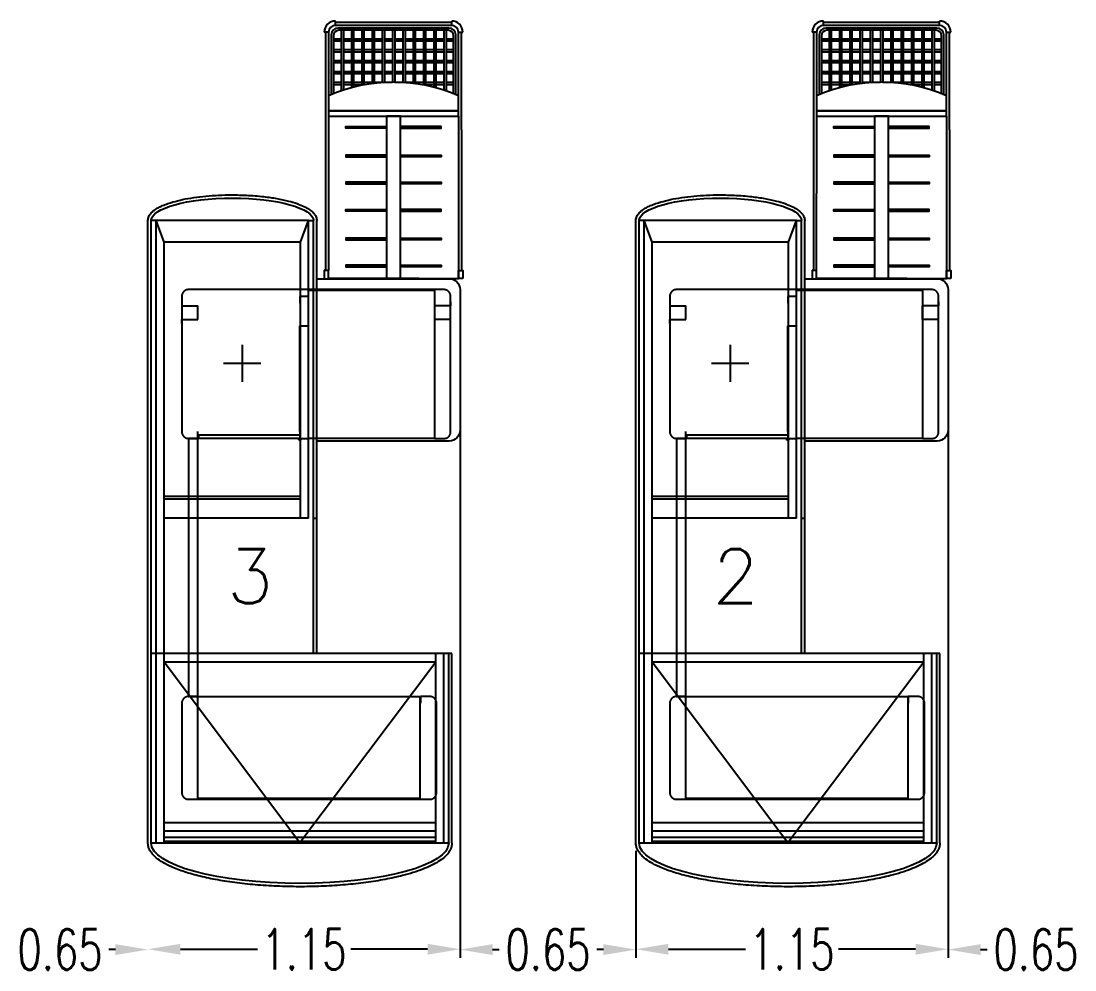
# Model space of a CAD drawing. Header units: millimetres. Extents: x -434 to 213, y 66 to 172.
# Drawn here: x 152.38 to 156.276, y 137.946 to 141.453 of the extents above; entities that cross this region are included whole.
import ezdxf

# ---------------------------------------------------------------- set-up
doc = ezdxf.new("R2010")
doc.units = ezdxf.units.MM
doc.linetypes.add('CENTER', pattern=[50.8, 31.75, -6.35, 6.35, -6.35])
doc.linetypes.add('DASHED', pattern=[0.75, 0.5, -0.25])
doc.styles.add('INOXI', font='romans.shx', dxfattribs={"width": 0.7, "height": 0.15})
doc.styles.add('ROMANS', font='ROMANS.SHX', dxfattribs={"width": 0.8, "height": 0.2})

msp = doc.modelspace()

# ---------------------------------------------------------------- linework, layer by layer
at = {"color": 8}
for p, q in [((153.5422, 141.437), (153.5422, 141.453)), ((153.9722, 141.448), (153.5422, 141.448)), ((153.9722, 141.437), (153.5422, 141.437)), ((153.9622, 141.427), (153.5522, 141.427)), ((153.9722, 141.437), (153.9722, 141.453)), ((155.3462, 141.437), (155.3462, 141.453)), ((155.7762, 141.448), (155.3462, 141.448)), ((155.7762, 141.437), (155.3462, 141.437)), ((155.7662, 141.427), (155.3562, 141.427)), ((155.7762, 141.437), (155.7762, 141.453)), ((153.5172, 141.412), (153.5012, 141.412)), ((153.5062, 141.412), (153.5062, 141.0509)), ((153.5172, 141.412), (153.5172, 141.177)), ((153.5272, 141.402), (153.5272, 141.1813)), ((153.5352, 141.399), (153.5352, 141.1845)), ((153.5637, 141.3867), (153.5352, 141.3867)), ((153.9592, 141.419), (153.5552, 141.419)), ((153.5637, 141.419), (153.5637, 141.195)), ((153.5717, 141.419), (153.5717, 141.1977)), ((153.6017, 141.3867), (153.5717, 141.3867)), ((153.6017, 141.419), (153.6017, 141.2065)), ((153.6097, 141.419), (153.6097, 141.2086)), ((153.6397, 141.3867), (153.6097, 141.3867)), ((153.6397, 141.419), (153.6397, 141.2154)), ((153.6477, 141.419), (153.6477, 141.217)), ((153.6777, 141.3867), (153.6477, 141.3867)), ((153.6777, 141.419), (153.6777, 141.2217)), ((153.6857, 141.419), (153.6857, 141.2227)), ((153.7157, 141.3867), (153.6857, 141.3867)), ((153.7157, 141.419), (153.7157, 141.2256)), ((153.7237, 141.419), (153.7237, 141.2261)), ((153.7537, 141.3867), (153.7237, 141.3867)), ((153.7537, 141.419), (153.7537, 141.227)), ((153.7617, 141.419), (153.7617, 141.227)), ((153.7917, 141.3867), (153.7617, 141.3867)), ((153.7917, 141.419), (153.7917, 141.226)), ((153.7997, 141.419), (153.7997, 141.2255)), ((153.8297, 141.3867), (153.7997, 141.3867)), ((153.8297, 141.419), (153.8297, 141.2226)), ((153.8377, 141.419), (153.8377, 141.2216)), ((153.8677, 141.3867), (153.8377, 141.3867)), ((153.8677, 141.419), (153.8677, 141.2168)), ((153.8757, 141.419), (153.8757, 141.2152)), ((153.9057, 141.3867), (153.8757, 141.3867)), ((153.9057, 141.419), (153.9057, 141.2084)), ((153.9137, 141.419), (153.9137, 141.2063)), ((153.9437, 141.3867), (153.9137, 141.3867)), ((153.9437, 141.419), (153.9437, 141.1973)), ((153.9517, 141.419), (153.9517, 141.1947)), ((153.9517, 141.419), (153.9517, 141.1947)), ((153.9517, 141.419), (153.9517, 141.1947)), ((153.9792, 141.3867), (153.9517, 141.3867)), ((153.9792, 141.1845), (153.9792, 141.399)), ((153.9872, 141.1813), (153.9872, 141.402)), ((153.9972, 141.177), (153.9972, 141.412)), ((153.9972, 141.412), (154.0132, 141.412)), ((154.0082, 141.0509), (154.0082, 141.412)), ((155.3212, 141.412), (155.3052, 141.412)), ((155.3102, 141.412), (155.3102, 141.0509)), ((155.3212, 141.412), (155.3212, 141.177)), ((155.3312, 141.402), (155.3312, 141.1813)), ((155.3392, 141.399), (155.3392, 141.1845)), ((155.3677, 141.3867), (155.3392, 141.3867)), ((155.7632, 141.419), (155.3592, 141.419)), ((155.3677, 141.419), (155.3677, 141.195)), ((155.3757, 141.419), (155.3757, 141.1977)), ((155.4057, 141.3867), (155.3757, 141.3867)), ((155.4057, 141.419), (155.4057, 141.2065)), ((155.4137, 141.419), (155.4137, 141.2086)), ((155.4437, 141.3867), (155.4137, 141.3867)), ((155.4437, 141.419), (155.4437, 141.2154)), ((155.4517, 141.419), (155.4517, 141.217)), ((155.4817, 141.3867), (155.4517, 141.3867)), ((155.4817, 141.419), (155.4817, 141.2217)), ((155.4897, 141.419), (155.4897, 141.2227)), ((155.5197, 141.3867), (155.4897, 141.3867)), ((155.5197, 141.419), (155.5197, 141.2256)), ((155.5277, 141.419), (155.5277, 141.2261)), ((155.5577, 141.3867), (155.5277, 141.3867)), ((155.5577, 141.419), (155.5577, 141.227)), ((155.5657, 141.419), (155.5657, 141.227)), ((155.5957, 141.3867), (155.5657, 141.3867)), ((155.5957, 141.419), (155.5957, 141.226)), ((155.6037, 141.419), (155.6037, 141.2255)), ((155.6337, 141.3867), (155.6037, 141.3867)), ((155.6337, 141.419), (155.6337, 141.2226)), ((155.6417, 141.419), (155.6417, 141.2216)), ((155.6717, 141.3867), (155.6417, 141.3867)), ((155.6717, 141.419), (155.6717, 141.2168)), ((155.6797, 141.419), (155.6797, 141.2152)), ((155.7097, 141.3867), (155.6797, 141.3867)), ((155.7097, 141.419), (155.7097, 141.2084)), ((155.7177, 141.419), (155.7177, 141.2063)), ((155.7477, 141.3867), (155.7177, 141.3867)), ((155.7477, 141.419), (155.7477, 141.1973)), ((155.7557, 141.419), (155.7557, 141.1947)), ((155.7557, 141.419), (155.7557, 141.1947)), ((155.7557, 141.419), (155.7557, 141.1947)), ((155.7832, 141.3867), (155.7557, 141.3867)), ((155.7832, 141.1845), (155.7832, 141.399)), ((155.7912, 141.1813), (155.7912, 141.402)), ((155.8012, 141.177), (155.8012, 141.412)), ((155.8012, 141.412), (155.8172, 141.412)), ((155.8122, 141.0509), (155.8122, 141.412)), ((153.5637, 141.3787), (153.5352, 141.3787)), ((153.6017, 141.3787), (153.5717, 141.3787)), ((153.6397, 141.3787), (153.6097, 141.3787)), ((153.6777, 141.3787), (153.6477, 141.3787)), ((153.7157, 141.3787), (153.6857, 141.3787)), ((153.7537, 141.3787), (153.7237, 141.3787)), ((153.7917, 141.3787), (153.7617, 141.3787)), ((153.8297, 141.3787), (153.7997, 141.3787)), ((153.8677, 141.3787), (153.8377, 141.3787)), ((153.9057, 141.3787), (153.8757, 141.3787)), ((153.9437, 141.3787), (153.9137, 141.3787)), ((153.9792, 141.3787), (153.9517, 141.3787)), ((155.3677, 141.3787), (155.3392, 141.3787)), ((155.4057, 141.3787), (155.3757, 141.3787)), ((155.4437, 141.3787), (155.4137, 141.3787)), ((155.4817, 141.3787), (155.4517, 141.3787)), ((155.5197, 141.3787), (155.4897, 141.3787)), ((155.5577, 141.3787), (155.5277, 141.3787)), ((155.5957, 141.3787), (155.5657, 141.3787)), ((155.6337, 141.3787), (155.6037, 141.3787)), ((155.6717, 141.3787), (155.6417, 141.3787)), ((155.7097, 141.3787), (155.6797, 141.3787)), ((155.7477, 141.3787), (155.7177, 141.3787)), ((155.7832, 141.3787), (155.7557, 141.3787)), ((153.5637, 141.3464), (153.5352, 141.3464)), ((153.5637, 141.3384), (153.5352, 141.3384)), ((153.6017, 141.3464), (153.5717, 141.3464)), ((153.6017, 141.3384), (153.5717, 141.3384)), ((153.6397, 141.3464), (153.6097, 141.3464)), ((153.6397, 141.3384), (153.6097, 141.3384)), ((153.6777, 141.3464), (153.6477, 141.3464)), ((153.6777, 141.3384), (153.6477, 141.3384)), ((153.7157, 141.3464), (153.6857, 141.3464)), ((153.7157, 141.3384), (153.6857, 141.3384)), ((153.7537, 141.3464), (153.7237, 141.3464)), ((153.7537, 141.3384), (153.7237, 141.3384)), ((153.7917, 141.3464), (153.7617, 141.3464)), ((153.7917, 141.3384), (153.7617, 141.3384)), ((153.8297, 141.3464), (153.7997, 141.3464)), ((153.8297, 141.3384), (153.7997, 141.3384)), ((153.8677, 141.3464), (153.8377, 141.3464)), ((153.8677, 141.3384), (153.8377, 141.3384)), ((153.9057, 141.3464), (153.8757, 141.3464)), ((153.9057, 141.3384), (153.8757, 141.3384)), ((153.9437, 141.3464), (153.9137, 141.3464)), ((153.9437, 141.3384), (153.9137, 141.3384)), ((153.9792, 141.3464), (153.9517, 141.3464)), ((153.9792, 141.3384), (153.9517, 141.3384)), ((155.3677, 141.3464), (155.3392, 141.3464)), ((155.3677, 141.3384), (155.3392, 141.3384)), ((155.4057, 141.3464), (155.3757, 141.3464)), ((155.4057, 141.3384), (155.3757, 141.3384)), ((155.4437, 141.3464), (155.4137, 141.3464)), ((155.4437, 141.3384), (155.4137, 141.3384)), ((155.4817, 141.3464), (155.4517, 141.3464)), ((155.4817, 141.3384), (155.4517, 141.3384)), ((155.5197, 141.3464), (155.4897, 141.3464)), ((155.5197, 141.3384), (155.4897, 141.3384)), ((155.5577, 141.3464), (155.5277, 141.3464)), ((155.5577, 141.3384), (155.5277, 141.3384)), ((155.5957, 141.3464), (155.5657, 141.3464)), ((155.5957, 141.3384), (155.5657, 141.3384)), ((155.6337, 141.3464), (155.6037, 141.3464)), ((155.6337, 141.3384), (155.6037, 141.3384)), ((155.6717, 141.3464), (155.6417, 141.3464)), ((155.6717, 141.3384), (155.6417, 141.3384)), ((155.7097, 141.3464), (155.6797, 141.3464)), ((155.7097, 141.3384), (155.6797, 141.3384)), ((155.7477, 141.3464), (155.7177, 141.3464)), ((155.7477, 141.3384), (155.7177, 141.3384)), ((155.7832, 141.3464), (155.7557, 141.3464)), ((155.7832, 141.3384), (155.7557, 141.3384)), ((153.5637, 141.3062), (153.5352, 141.3062)), ((153.5637, 141.2982), (153.5352, 141.2982)), ((153.6017, 141.3062), (153.5717, 141.3062)), ((153.6017, 141.2982), (153.5717, 141.2982)), ((153.6397, 141.3062), (153.6097, 141.3062)), ((153.6397, 141.2982), (153.6097, 141.2982)), ((153.6777, 141.3062), (153.6477, 141.3062)), ((153.6777, 141.2982), (153.6477, 141.2982)), ((153.7157, 141.3062), (153.6857, 141.3062)), ((153.7157, 141.2982), (153.6857, 141.2982)), ((153.7537, 141.3062), (153.7237, 141.3062)), ((153.7537, 141.2982), (153.7237, 141.2982)), ((153.7917, 141.3062), (153.7617, 141.3062)), ((153.7917, 141.2982), (153.7617, 141.2982)), ((153.8297, 141.3062), (153.7997, 141.3062)), ((153.8297, 141.2982), (153.7997, 141.2982)), ((153.8677, 141.3062), (153.8377, 141.3062)), ((153.8677, 141.2982), (153.8377, 141.2982)), ((153.9057, 141.3062), (153.8757, 141.3062)), ((153.9057, 141.2982), (153.8757, 141.2982)), ((153.9437, 141.3062), (153.9137, 141.3062)), ((153.9437, 141.2982), (153.9137, 141.2982)), ((153.9792, 141.3062), (153.9517, 141.3062)), ((153.9792, 141.2982), (153.9517, 141.2982)), ((155.3677, 141.3062), (155.3392, 141.3062)), ((155.3677, 141.2982), (155.3392, 141.2982)), ((155.4057, 141.3062), (155.3757, 141.3062)), ((155.4057, 141.2982), (155.3757, 141.2982)), ((155.4437, 141.3062), (155.4137, 141.3062)), ((155.4437, 141.2982), (155.4137, 141.2982)), ((155.4817, 141.3062), (155.4517, 141.3062)), ((155.4817, 141.2982), (155.4517, 141.2982)), ((155.5197, 141.3062), (155.4897, 141.3062)), ((155.5197, 141.2982), (155.4897, 141.2982)), ((155.5577, 141.3062), (155.5277, 141.3062)), ((155.5577, 141.2982), (155.5277, 141.2982)), ((155.5957, 141.3062), (155.5657, 141.3062)), ((155.5957, 141.2982), (155.5657, 141.2982)), ((155.6337, 141.3062), (155.6037, 141.3062)), ((155.6337, 141.2982), (155.6037, 141.2982)), ((155.6717, 141.3062), (155.6417, 141.3062)), ((155.6717, 141.2982), (155.6417, 141.2982)), ((155.7097, 141.3062), (155.6797, 141.3062)), ((155.7097, 141.2982), (155.6797, 141.2982)), ((155.7477, 141.3062), (155.7177, 141.3062)), ((155.7477, 141.2982), (155.7177, 141.2982)), ((155.7832, 141.3062), (155.7557, 141.3062)), ((155.7832, 141.2982), (155.7557, 141.2982)), ((153.5637, 141.2659), (153.5352, 141.2659)), ((153.5637, 141.2579), (153.5352, 141.2579)), ((153.6017, 141.2659), (153.5717, 141.2659)), ((153.6017, 141.2579), (153.5717, 141.2579)), ((153.6397, 141.2659), (153.6097, 141.2659)), ((153.6397, 141.2579), (153.6097, 141.2579)), ((153.6777, 141.2659), (153.6477, 141.2659)), ((153.6777, 141.2579), (153.6477, 141.2579)), ((153.7157, 141.2659), (153.6857, 141.2659)), ((153.7157, 141.2579), (153.6857, 141.2579)), ((153.7537, 141.2659), (153.7237, 141.2659)), ((153.7537, 141.2579), (153.7237, 141.2579)), ((153.7917, 141.2659), (153.7617, 141.2659)), ((153.7917, 141.2579), (153.7617, 141.2579)), ((153.8297, 141.2659), (153.7997, 141.2659)), ((153.8297, 141.2579), (153.7997, 141.2579)), ((153.8677, 141.2659), (153.8377, 141.2659)), ((153.8677, 141.2579), (153.8377, 141.2579)), ((153.9057, 141.2659), (153.8757, 141.2659)), ((153.9057, 141.2579), (153.8757, 141.2579)), ((153.9437, 141.2659), (153.9137, 141.2659)), ((153.9437, 141.2579), (153.9137, 141.2579)), ((153.9792, 141.2659), (153.9517, 141.2659)), ((153.9792, 141.2579), (153.9517, 141.2579)), ((155.3677, 141.2659), (155.3392, 141.2659)), ((155.3677, 141.2579), (155.3392, 141.2579)), ((155.4057, 141.2659), (155.3757, 141.2659)), ((155.4057, 141.2579), (155.3757, 141.2579)), ((155.4437, 141.2659), (155.4137, 141.2659)), ((155.4437, 141.2579), (155.4137, 141.2579)), ((155.4817, 141.2659), (155.4517, 141.2659)), ((155.4817, 141.2579), (155.4517, 141.2579)), ((155.5197, 141.2659), (155.4897, 141.2659)), ((155.5197, 141.2579), (155.4897, 141.2579)), ((155.5577, 141.2659), (155.5277, 141.2659)), ((155.5577, 141.2579), (155.5277, 141.2579)), ((155.5957, 141.2659), (155.5657, 141.2659)), ((155.5957, 141.2579), (155.5657, 141.2579)), ((155.6337, 141.2659), (155.6037, 141.2659)), ((155.6337, 141.2579), (155.6037, 141.2579)), ((155.6717, 141.2659), (155.6417, 141.2659)), ((155.6717, 141.2579), (155.6417, 141.2579)), ((155.7097, 141.2659), (155.6797, 141.2659)), ((155.7097, 141.2579), (155.6797, 141.2579)), ((155.7477, 141.2659), (155.7177, 141.2659)), ((155.7477, 141.2579), (155.7177, 141.2579)), ((155.7832, 141.2659), (155.7557, 141.2659)), ((155.7832, 141.2579), (155.7557, 141.2579)), ((153.5637, 141.2256), (153.5352, 141.2256)), ((153.5637, 141.2176), (153.5352, 141.2176)), ((153.6017, 141.2256), (153.5717, 141.2256)), ((153.6017, 141.2176), (153.5717, 141.2176)), ((153.6397, 141.2256), (153.6097, 141.2256)), ((153.6397, 141.2176), (153.6097, 141.2176)), ((153.6777, 141.2256), (153.6477, 141.2256)), ((153.7157, 141.2256), (153.6857, 141.2256)), ((153.7537, 141.2256), (153.7237, 141.2256)), ((153.7917, 141.2256), (153.7617, 141.2256)), ((153.8297, 141.2256), (153.7997, 141.2256)), ((153.8677, 141.2256), (153.8377, 141.2256)), ((153.8677, 141.2176), (153.8633, 141.2176)), ((153.9057, 141.2256), (153.8757, 141.2256)), ((153.9057, 141.2176), (153.8757, 141.2176)), ((153.9437, 141.2256), (153.9137, 141.2256)), ((153.9437, 141.2176), (153.9137, 141.2176)), ((153.9792, 141.2256), (153.9517, 141.2256)), ((153.9792, 141.2176), (153.9517, 141.2176)), ((155.3677, 141.2256), (155.3392, 141.2256)), ((155.3677, 141.2176), (155.3392, 141.2176)), ((155.4057, 141.2256), (155.3757, 141.2256)), ((155.4057, 141.2176), (155.3757, 141.2176)), ((155.4437, 141.2256), (155.4137, 141.2256)), ((155.4437, 141.2176), (155.4137, 141.2176)), ((155.4817, 141.2256), (155.4517, 141.2256)), ((155.5197, 141.2256), (155.4897, 141.2256)), ((155.5577, 141.2256), (155.5277, 141.2256)), ((155.5957, 141.2256), (155.5657, 141.2256)), ((155.6337, 141.2256), (155.6037, 141.2256)), ((155.6717, 141.2256), (155.6417, 141.2256)), ((155.6717, 141.2176), (155.6673, 141.2176)), ((155.7097, 141.2256), (155.6797, 141.2256)), ((155.7097, 141.2176), (155.6797, 141.2176)), ((155.7477, 141.2256), (155.7177, 141.2256)), ((155.7477, 141.2176), (155.7177, 141.2176)), ((155.7832, 141.2256), (155.7557, 141.2256)), ((155.7832, 141.2176), (155.7557, 141.2176)), ((153.5172, 141.177), (153.5172, 141.101)), ((153.5372, 141.1853), (153.5352, 141.1853)), ((153.9792, 141.1853), (153.9772, 141.1853)), ((153.9972, 141.101), (153.9972, 141.177)), ((155.3212, 141.177), (155.3212, 141.101)), ((155.3412, 141.1853), (155.3392, 141.1853)), ((155.7832, 141.1853), (155.7812, 141.1853)), ((155.8012, 141.101), (155.8012, 141.177)), ((153.5172, 141.121), (153.9972, 141.121)), ((153.9972, 141.121), (153.5172, 141.121)), ((155.3212, 141.121), (155.8012, 141.121)), ((155.8012, 141.121), (155.3212, 141.121)), ((153.5172, 141.101), (153.5162, 140.5305)), ((153.5172, 141.101), (153.9972, 141.101)), ((153.5172, 141.101), (153.9972, 141.101)), ((153.9972, 141.101), (153.9972, 140.501)), ((155.3212, 141.101), (155.3202, 140.5305)), ((155.3212, 141.101), (155.8012, 141.101)), ((155.3212, 141.101), (155.8012, 141.101)), ((155.8012, 141.101), (155.8012, 140.501)), ((153.5062, 141.0509), (153.5062, 140.5305)), ((154.0082, 141.0509), (154.0082, 140.531)), ((155.3102, 141.0509), (155.3102, 140.5305)), ((155.8122, 141.0509), (155.8122, 140.531)), ((152.8493, 138.4155), (152.8493, 140.7155)), ((152.8613, 138.4155), (152.8613, 140.7155)), ((152.8793, 140.7155), (152.8613, 140.7155)), ((152.8793, 138.4155), (152.8793, 140.7155)), ((153.4433, 140.7155), (152.8793, 140.7155)), ((152.9093, 140.6355), (152.8793, 140.7155)), ((153.4133, 140.6355), (153.4433, 140.7155)), ((153.4433, 139.6155), (153.4433, 140.7155)), ((153.4433, 140.7155), (153.4613, 140.7155)), ((153.4613, 139.1155), (153.4613, 140.7155)), ((153.4733, 139.1155), (153.4733, 140.7155)), ((154.6533, 138.4155), (154.6533, 140.7155)), ((154.6653, 138.4155), (154.6653, 140.7155)), ((154.6833, 140.7155), (154.6653, 140.7155)), ((154.6833, 138.4155), (154.6833, 140.7155)), ((155.2473, 140.7155), (154.6833, 140.7155)), ((154.7133, 140.6355), (154.6833, 140.7155)), ((155.2173, 140.6355), (155.2473, 140.7155)), ((155.2473, 139.6155), (155.2473, 140.7155)), ((155.2473, 140.7155), (155.2653, 140.7155)), ((155.2653, 139.1155), (155.2653, 140.7155)), ((155.2773, 139.1155), (155.2773, 140.7155)), ((152.9093, 138.4155), (152.9093, 140.6355)), ((153.4133, 140.6355), (152.9093, 140.6355)), ((153.4133, 139.6155), (153.4133, 140.6355)), ((154.7133, 138.4155), (154.7133, 140.6355)), ((155.2173, 140.6355), (154.7133, 140.6355)), ((155.2173, 139.6155), (155.2173, 140.6355)), ((153.5172, 140.501), (153.9972, 140.501)), ((153.5172, 140.501), (153.9972, 140.501)), ((153.5172, 140.501), (153.9972, 140.501)), ((153.5172, 140.501), (153.9972, 140.501)), ((155.3212, 140.501), (155.8012, 140.501)), ((155.3212, 140.501), (155.8012, 140.501)), ((155.3212, 140.501), (155.8012, 140.501)), ((155.3212, 140.501), (155.8012, 140.501)), ((154.0033, 140.0255), (154.0033, 137.9909)), ((155.8073, 140.0255), (155.8073, 137.9909)), ((154.0033, 139.9105), (154.0033, 137.9923)), ((155.8073, 139.9105), (155.8073, 137.9923)), ((153.4133, 139.6955), (152.9093, 139.6955)), ((153.4133, 139.6855), (152.9093, 139.6855)), ((155.2173, 139.6955), (154.7133, 139.6955)), ((155.2173, 139.6855), (154.7133, 139.6855)), ((153.4433, 139.6155), (152.9093, 139.6155)), ((153.4583, 139.6155), (153.4763, 139.6155)), ((155.2473, 139.6155), (154.7133, 139.6155)), ((155.2623, 139.6155), (155.2803, 139.6155)), ((153.9733, 139.1155), (152.8613, 139.1155)), ((153.9133, 138.4155), (153.9133, 139.1155)), ((153.9433, 138.4155), (153.9433, 139.1155)), ((153.9613, 138.4155), (153.9613, 139.1155)), ((153.9733, 138.4155), (153.9733, 139.1155)), ((155.7773, 139.1155), (154.6653, 139.1155)), ((155.7173, 138.4155), (155.7173, 139.1155)), ((155.7473, 138.4155), (155.7473, 139.1155)), ((155.7653, 138.4155), (155.7653, 139.1155)), ((155.7773, 138.4155), (155.7773, 139.1155)), ((153.9133, 139.0835), (152.9093, 139.0835)), ((153.4113, 138.4155), (152.9093, 139.0835)), ((153.9133, 139.0835), (153.4113, 138.4155)), ((155.7173, 139.0835), (154.7133, 139.0835)), ((155.2153, 138.4155), (154.7133, 139.0835)), ((155.7173, 139.0835), (155.2153, 138.4155)), ((152.9093, 138.4905), (153.9133, 138.4905)), ((154.7133, 138.4905), (155.7173, 138.4905)), ((152.9093, 138.4596), (153.9133, 138.4596)), ((152.9093, 138.436), (153.9133, 138.436)), ((154.7133, 138.4596), (155.7173, 138.4596)), ((154.7133, 138.436), (155.7173, 138.436)), ((152.8613, 138.4155), (153.9613, 138.4155)), ((152.9093, 138.4213), (153.9133, 138.4213)), ((154.6653, 138.4155), (155.7653, 138.4155)), ((154.7133, 138.4213), (155.7173, 138.4213)), ((154.6533, 138.3855), (154.6533, 137.9923)), ((154.6533, 138.3855), (154.6533, 137.9909)), ((152.7293, 138.0209), (152.7043, 138.0209)), ((152.9693, 138.0223), (153.2538, 138.0223)), ((153.8833, 138.0223), (153.5988, 138.0223)), ((154.1233, 138.0209), (154.1483, 138.0209)), ((154.5333, 138.0209), (154.5083, 138.0209)), ((154.7733, 138.0223), (155.0578, 138.0223)), ((155.6873, 138.0223), (155.4028, 138.0223)), ((155.9273, 138.0209), (155.9523, 138.0209))]:
    msp.add_line(p, q, dxfattribs=at)
at = {"color": 8, "linetype": 'Continuous'}
for p, q in [((153.8512, 140.501), (153.5172, 140.501)), ((155.6552, 140.501), (155.3212, 140.501))]:
    msp.add_line(p, q, dxfattribs=at)
at = {"color": 8, "linetype": 'DASHED', "ltscale": 5}
for p, q in [((152.9743, 140.4155), (152.9743, 140.4005)), ((153.9683, 140.4155), (153.9683, 140.4005)), ((154.7783, 140.4155), (154.7783, 140.4005)), ((155.7723, 140.4155), (155.7723, 140.4005)), ((152.9743, 140.4005), (153.0333, 140.4005)), ((153.0333, 140.3505), (153.0333, 140.4005)), ((153.9093, 140.3505), (153.9093, 140.4005)), ((153.9683, 140.4005), (153.9093, 140.4005)), ((154.7783, 140.4005), (154.8373, 140.4005)), ((154.8373, 140.3505), (154.8373, 140.4005)), ((155.7133, 140.3505), (155.7133, 140.4005)), ((155.7723, 140.4005), (155.7133, 140.4005)), ((152.9743, 140.3355), (152.9743, 140.3505)), ((152.9743, 140.3505), (153.0333, 140.3505)), ((153.9683, 140.3505), (153.9093, 140.3505)), ((153.9683, 140.3355), (153.9683, 140.3505)), ((154.7783, 140.3355), (154.7783, 140.3505)), ((154.7783, 140.3505), (154.8373, 140.3505)), ((155.7723, 140.3505), (155.7133, 140.3505)), ((155.7723, 140.3355), (155.7723, 140.3505)), ((153.4113, 139.9355), (153.4113, 140.3265)), ((153.4113, 140.3265), (153.4433, 140.3265)), ((155.2153, 139.9355), (155.2153, 140.3265)), ((155.2153, 140.3265), (155.2473, 140.3265))]:
    msp.add_line(p, q, dxfattribs=at)
at = {"color": 8, "linetype": 'CENTER'}
for p, q in [((153.1977, 140.2569), (153.1977, 140.1198)), ((155.0017, 140.2569), (155.0017, 140.1198)), ((153.1291, 140.1883), (153.2663, 140.1883)), ((154.9331, 140.1883), (155.0703, 140.1883))]:
    msp.add_line(p, q, dxfattribs=at)
at = {"color": 8}
for points in [[(153.7832, 140.501), (153.7832, 141.101), (153.7312, 141.101), (153.7312, 140.501)], [(155.5872, 140.501), (155.5872, 141.101), (155.5352, 141.101), (155.5352, 140.501)], [(153.7312, 141.063), (153.7312, 141.057), (153.5812, 141.057), (153.5812, 141.063)], [(153.7832, 141.063), (153.7832, 141.057), (153.9332, 141.057), (153.9332, 141.063)], [(155.5352, 141.063), (155.5352, 141.057), (155.3852, 141.057), (155.3852, 141.063)], [(155.5872, 141.063), (155.5872, 141.057), (155.7372, 141.057), (155.7372, 141.063)], [(153.7312, 140.951), (153.7312, 140.957), (153.5812, 140.957), (153.5812, 140.951)], [(153.7832, 140.951), (153.7832, 140.957), (153.9332, 140.957), (153.9332, 140.951)], [(155.5352, 140.951), (155.5352, 140.957), (155.3852, 140.957), (155.3852, 140.951)], [(155.5872, 140.951), (155.5872, 140.957), (155.7372, 140.957), (155.7372, 140.951)], [(153.7312, 140.851), (153.7312, 140.857), (153.5812, 140.857), (153.5812, 140.851)], [(153.7832, 140.851), (153.7832, 140.857), (153.9332, 140.857), (153.9332, 140.851)], [(155.5352, 140.851), (155.5352, 140.857), (155.3852, 140.857), (155.3852, 140.851)], [(155.5872, 140.851), (155.5872, 140.857), (155.7372, 140.857), (155.7372, 140.851)], [(153.7312, 140.757), (153.7312, 140.751), (153.5812, 140.751), (153.5812, 140.757)], [(153.7832, 140.757), (153.7832, 140.751), (153.9332, 140.751), (153.9332, 140.757)], [(155.5352, 140.757), (155.5352, 140.751), (155.3852, 140.751), (155.3852, 140.757)], [(155.5872, 140.757), (155.5872, 140.751), (155.7372, 140.751), (155.7372, 140.757)], [(153.7312, 140.645), (153.7312, 140.651), (153.5812, 140.651), (153.5812, 140.645)], [(153.7832, 140.645), (153.7832, 140.651), (153.9332, 140.651), (153.9332, 140.645)], [(155.5352, 140.645), (155.5352, 140.651), (155.3852, 140.651), (155.3852, 140.645)], [(155.5872, 140.645), (155.5872, 140.651), (155.7372, 140.651), (155.7372, 140.645)], [(153.5012, 140.5005), (153.5172, 140.5005), (153.5172, 140.5305), (153.5012, 140.5305)], [(153.7312, 140.545), (153.7312, 140.551), (153.5812, 140.551), (153.5812, 140.545)], [(153.7312, 140.545), (153.7312, 140.551), (153.5812, 140.551), (153.5812, 140.545)], [(153.7832, 140.545), (153.7832, 140.551), (153.9332, 140.551), (153.9332, 140.545)], [(153.7832, 140.545), (153.7832, 140.551), (153.9332, 140.551), (153.9332, 140.545)], [(154.0134, 140.501), (153.9974, 140.501), (153.9974, 140.531), (154.0134, 140.531)], [(155.3052, 140.5005), (155.3212, 140.5005), (155.3212, 140.5305), (155.3052, 140.5305)], [(155.5352, 140.545), (155.5352, 140.551), (155.3852, 140.551), (155.3852, 140.545)], [(155.5352, 140.545), (155.5352, 140.551), (155.3852, 140.551), (155.3852, 140.545)], [(155.5872, 140.545), (155.5872, 140.551), (155.7372, 140.551), (155.7372, 140.545)], [(155.5872, 140.545), (155.5872, 140.551), (155.7372, 140.551), (155.7372, 140.545)], [(155.8174, 140.501), (155.8014, 140.501), (155.8014, 140.531), (155.8174, 140.531)]]:
    msp.add_lwpolyline(points, close=True, dxfattribs=at)
for points in [[(153.9633, 139.9005), (153.4733, 139.9005), (153.4733, 140.5005), (153.9633, 140.5005, -0.414214), (154.0033, 140.4605), (154.0033, 139.9405, -0.414214)], [(155.7673, 139.9005), (155.2773, 139.9005), (155.2773, 140.5005), (155.7673, 140.5005, -0.414214), (155.8073, 140.4605), (155.8073, 139.9405, -0.414214)]]:
    msp.add_lwpolyline(points, format="xyb", close=True, dxfattribs=at)
at = {"color": 8, "linetype": 'DASHED', "ltscale": 5}
for points in [[(153.9683, 139.9355), (153.9683, 140.4355, 0.414214), (153.9433, 140.4605), (152.9993, 140.4605, 0.414214), (152.9743, 140.4355), (152.9743, 139.9355, 0.414214), (152.9993, 139.9105), (153.0343, 139.9105), (153.0343, 139.9355)], [(155.7723, 139.9355), (155.7723, 140.4355, 0.414214), (155.7473, 140.4605), (154.8033, 140.4605, 0.414214), (154.7783, 140.4355), (154.7783, 139.9355, 0.414214), (154.8033, 139.9105), (154.8383, 139.9105), (154.8383, 139.9355)], [(153.0343, 138.9315), (153.0343, 138.9565), (152.9993, 138.9565, 0.414214), (152.9743, 138.9315), (152.9743, 138.6015, 0.414214), (152.9993, 138.5765), (153.8913, 138.5765, 0.414214), (153.9163, 138.6015), (153.9163, 138.9315, 0.414214), (153.8913, 138.9565), (153.8563, 138.9565), (153.8563, 138.9315)], [(154.8383, 138.9315), (154.8383, 138.9565), (154.8033, 138.9565, 0.414214), (154.7783, 138.9315), (154.7783, 138.6015, 0.414214), (154.8033, 138.5765), (155.6953, 138.5765, 0.414214), (155.7203, 138.6015), (155.7203, 138.9315, 0.414214), (155.6953, 138.9565), (155.6603, 138.9565), (155.6603, 138.9315)]]:
    msp.add_lwpolyline(points, format="xyb", dxfattribs=at)
for points in [[(153.9083, 139.9105), (153.4433, 139.9105), (153.4433, 140.4585), (153.9083, 140.4585)], [(155.7123, 139.9105), (155.2473, 139.9105), (155.2473, 140.4585), (155.7123, 140.4585)], [(153.0343, 138.9565), (153.0343, 139.9105), (152.9993, 139.9105), (152.9993, 138.9565)], [(153.0373, 139.9105), (153.0373, 139.9235), (153.4103, 139.9235), (153.4103, 139.9105)], [(154.8383, 138.9565), (154.8383, 139.9105), (154.8033, 139.9105), (154.8033, 138.9565)], [(154.8413, 139.9105), (154.8413, 139.9235), (155.2143, 139.9235), (155.2143, 139.9105)], [(153.0343, 138.5795), (153.0343, 138.9565), (153.8543, 138.9565), (153.8543, 138.5795)], [(154.8383, 138.5795), (154.8383, 138.9565), (155.6583, 138.9565), (155.6583, 138.5795)]]:
    msp.add_lwpolyline(points, close=True, dxfattribs=at)
for points in [[(153.4113, 139.9355), (153.4113, 139.9105), (153.4433, 139.9105), (153.4433, 140.4355), (153.4113, 140.4355), (153.4113, 140.4105)], [(155.2153, 139.9355), (155.2153, 139.9105), (155.2473, 139.9105), (155.2473, 140.4355), (155.2153, 140.4355), (155.2153, 140.4105)], [(153.9083, 139.9355), (153.9083, 139.9105), (153.9433, 139.9105)], [(155.7123, 139.9355), (155.7123, 139.9105), (155.7473, 139.9105)]]:
    msp.add_lwpolyline(points, dxfattribs=at)
for centre in [(153.4103, 139.907), (155.2143, 139.907)]:
    msp.add_circle(centre, 0.0035, dxfattribs=at)
at = {"color": 8}
for centre, radius, start, end in [((153.5422, 141.412), 0.041, 90, 180), ((153.5422, 141.412), 0.025, 90, 180), ((153.5522, 141.402), 0.025, 90, 180), ((153.9622, 141.402), 0.025, 0, 90), ((153.9722, 141.412), 0.041, 0, 90), ((153.9722, 141.412), 0.025, 0, 90), ((155.3462, 141.412), 0.041, 90, 180), ((155.3462, 141.412), 0.025, 90, 180), ((155.3562, 141.402), 0.025, 90, 180), ((155.7662, 141.402), 0.025, 0, 90), ((155.7762, 141.412), 0.041, 0, 90), ((155.7762, 141.412), 0.025, 0, 90), ((153.5552, 141.399), 0.02, 90, 180), ((153.9592, 141.399), 0.02, 0, 90), ((155.3592, 141.399), 0.02, 90, 180), ((155.7632, 141.399), 0.02, 0, 90), ((153.7572, 140.626), 0.601, 66.4634, 113.5366), ((155.5612, 140.626), 0.601, 66.4634, 113.5366)]:
    msp.add_arc(centre, radius, start, end, dxfattribs=at)
at = {"color": 8, "linetype": 'DASHED', "ltscale": 5}
for centre in [(153.9448, 139.9339), (155.7488, 139.9339)]:
    msp.add_arc(centre, 0.0235, 266.1468, 3.8532, dxfattribs=at)
at = {"color": 8, "extrusion": (0, 0, -1)}
for centre, major_axis, ratio in [((153.1613, 140.7155), (0.3, 0), 0.276667), ((154.9653, 140.7155), (0.3, 0), 0.276667), ((153.4113, 138.4155), (-0.55, 0), 0.272727), ((155.2153, 138.4155), (-0.55, 0), 0.272727)]:
    msp.add_ellipse(centre, major_axis=major_axis, ratio=ratio, start_param=3.141593, end_param=6.283185, dxfattribs=at)
at = {"color": 8}
for points, knots in [([(152.8493, 140.7155), (152.8493, 140.7181), (152.8496, 140.7207), (152.8507, 140.7258), (152.8516, 140.7283), (152.8537, 140.7331), (152.855, 140.7354), (152.858, 140.7398), (152.8597, 140.742), (152.8635, 140.7461), (152.8655, 140.748), (152.8714, 140.7531), (152.8756, 140.7561), (152.8847, 140.7619), (152.8897, 140.7646), (152.9005, 140.7699), (152.9063, 140.7724), (152.9188, 140.7773), (152.9255, 140.7796), (152.9434, 140.7852), (152.9553, 140.7884), (152.9806, 140.7942), (152.994, 140.7968), (153.0222, 140.8013), (153.0369, 140.8033), (153.0672, 140.8065), (153.0828, 140.8078), (153.1145, 140.8096), (153.1306, 140.8102), (153.1689, 140.8107), (153.1912, 140.8103), (153.2349, 140.8082), (153.2563, 140.8065), (153.2938, 140.8023), (153.3101, 140.7999), (153.3409, 140.7944), (153.3555, 140.7913), (153.3804, 140.7849), (153.391, 140.7817), (153.4105, 140.7748), (153.4194, 140.7712), (153.4334, 140.7644), (153.4389, 140.7613), (153.4487, 140.7549), (153.4532, 140.7515), (153.4597, 140.7455), (153.462, 140.7429), (153.4662, 140.7375), (153.468, 140.7347), (153.4705, 140.7294), (153.4714, 140.7271), (153.4727, 140.7222), (153.4731, 140.7197), (153.4733, 140.7166), (153.4733, 140.7161), (153.4733, 140.7155)], [0, 0, 0, 0, 0.062074, 0.062074, 0.124147, 0.124147, 0.186221, 0.186221, 0.248295, 0.248295, 0.310369, 0.310369, 0.413242, 0.413242, 0.516116, 0.516116, 0.618989, 0.618989, 0.721863, 0.721863, 0.882096, 0.882096, 1.042328, 1.042328, 1.202561, 1.202561, 1.362794, 1.362794, 1.523026, 1.523026, 1.742277, 1.742277, 1.961528, 1.961528, 2.141779, 2.141779, 2.32203, 2.32203, 2.473499, 2.473499, 2.624968, 2.624968, 2.73885, 2.73885, 2.852732, 2.852732, 2.930777, 2.930777, 3.008822, 3.008822, 3.068733, 3.068733, 3.128645, 3.128645, 3.141593, 3.141593, 3.141593, 3.141593]), ([(154.6533, 140.7155), (154.6533, 140.7181), (154.6536, 140.7207), (154.6547, 140.7258), (154.6556, 140.7283), (154.6577, 140.7331), (154.659, 140.7354), (154.662, 140.7398), (154.6637, 140.742), (154.6675, 140.7461), (154.6695, 140.748), (154.6754, 140.7531), (154.6796, 140.7561), (154.6887, 140.7619), (154.6937, 140.7646), (154.7045, 140.7699), (154.7103, 140.7724), (154.7228, 140.7773), (154.7295, 140.7796), (154.7474, 140.7852), (154.7593, 140.7884), (154.7846, 140.7942), (154.798, 140.7968), (154.8262, 140.8013), (154.8409, 140.8033), (154.8712, 140.8065), (154.8868, 140.8078), (154.9185, 140.8096), (154.9346, 140.8102), (154.9729, 140.8107), (154.9952, 140.8103), (155.0389, 140.8082), (155.0603, 140.8065), (155.0978, 140.8023), (155.1141, 140.7999), (155.1449, 140.7944), (155.1595, 140.7913), (155.1844, 140.7849), (155.195, 140.7817), (155.2145, 140.7748), (155.2234, 140.7712), (155.2374, 140.7644), (155.2429, 140.7613), (155.2527, 140.7549), (155.2572, 140.7515), (155.2637, 140.7455), (155.266, 140.7429), (155.2702, 140.7375), (155.272, 140.7347), (155.2745, 140.7294), (155.2754, 140.7271), (155.2767, 140.7222), (155.2771, 140.7197), (155.2773, 140.7166), (155.2773, 140.7161), (155.2773, 140.7155)], [0, 0, 0, 0, 0.062074, 0.062074, 0.124147, 0.124147, 0.186221, 0.186221, 0.248295, 0.248295, 0.310369, 0.310369, 0.413242, 0.413242, 0.516116, 0.516116, 0.618989, 0.618989, 0.721863, 0.721863, 0.882096, 0.882096, 1.042328, 1.042328, 1.202561, 1.202561, 1.362794, 1.362794, 1.523026, 1.523026, 1.742277, 1.742277, 1.961528, 1.961528, 2.141779, 2.141779, 2.32203, 2.32203, 2.473499, 2.473499, 2.624968, 2.624968, 2.73885, 2.73885, 2.852732, 2.852732, 2.930777, 2.930777, 3.008822, 3.008822, 3.068733, 3.068733, 3.128645, 3.128645, 3.141593, 3.141593, 3.141593, 3.141593]), ([(153.9733, 138.4155), (153.9733, 138.4116), (153.9728, 138.4076), (153.9711, 138.3999), (153.9698, 138.3961), (153.9665, 138.3887), (153.9644, 138.3851), (153.9597, 138.378), (153.957, 138.3746), (153.9509, 138.3679), (153.9475, 138.3647), (153.9377, 138.3561), (153.9306, 138.351), (153.9149, 138.341), (153.9061, 138.3362), (153.8871, 138.3269), (153.8767, 138.3224), (153.8545, 138.3138), (153.8427, 138.3096), (153.8175, 138.3017), (153.8042, 138.298), (153.7702, 138.2893), (153.7488, 138.2846), (153.7036, 138.2761), (153.6799, 138.2723), (153.6308, 138.2657), (153.6053, 138.2629), (153.5532, 138.2584), (153.5265, 138.2566), (153.4726, 138.2543), (153.4453, 138.2536), (153.3906, 138.2534), (153.3633, 138.2539), (153.3091, 138.2559), (153.2823, 138.2575), (153.2298, 138.2617), (153.2041, 138.2643), (153.1544, 138.2705), (153.1304, 138.2742), (153.0846, 138.2824), (153.0627, 138.2869), (153.0216, 138.2969), (153.0024, 138.3024), (152.967, 138.314), (152.9508, 138.3202), (152.9248, 138.3319), (152.9143, 138.3372), (152.8956, 138.3484), (152.8873, 138.3542), (152.8751, 138.3645), (152.8705, 138.369), (152.8627, 138.3781), (152.8593, 138.3829), (152.8547, 138.3914), (152.8531, 138.3951), (152.8507, 138.4026), (152.8499, 138.4064), (152.8494, 138.412), (152.8493, 138.4138), (152.8493, 138.4155)], [3.141593, 3.141593, 3.141593, 3.141593, 3.202448, 3.202448, 3.263303, 3.263303, 3.324159, 3.324159, 3.385014, 3.385014, 3.445869, 3.445869, 3.548594, 3.548594, 3.651319, 3.651319, 3.754044, 3.754044, 3.856769, 3.856769, 3.959494, 3.959494, 4.107655, 4.107655, 4.255815, 4.255815, 4.403976, 4.403976, 4.552137, 4.552137, 4.700298, 4.700298, 4.848458, 4.848458, 4.996619, 4.996619, 5.14478, 5.14478, 5.292941, 5.292941, 5.441102, 5.441102, 5.589262, 5.589262, 5.737423, 5.737423, 5.854094, 5.854094, 5.970764, 5.970764, 6.053471, 6.053471, 6.136178, 6.136178, 6.196137, 6.196137, 6.256095, 6.256095, 6.283185, 6.283185, 6.283185, 6.283185]), ([(155.7773, 138.4155), (155.7773, 138.4116), (155.7768, 138.4076), (155.7751, 138.3999), (155.7738, 138.3961), (155.7705, 138.3887), (155.7684, 138.3851), (155.7637, 138.378), (155.761, 138.3746), (155.7549, 138.3679), (155.7515, 138.3647), (155.7417, 138.3561), (155.7346, 138.351), (155.7189, 138.341), (155.7101, 138.3362), (155.6911, 138.3269), (155.6807, 138.3224), (155.6585, 138.3138), (155.6467, 138.3096), (155.6215, 138.3017), (155.6082, 138.298), (155.5742, 138.2893), (155.5528, 138.2846), (155.5076, 138.2761), (155.4839, 138.2723), (155.4348, 138.2657), (155.4093, 138.2629), (155.3572, 138.2584), (155.3305, 138.2566), (155.2766, 138.2543), (155.2493, 138.2536), (155.1946, 138.2534), (155.1673, 138.2539), (155.1131, 138.2559), (155.0863, 138.2575), (155.0338, 138.2617), (155.0081, 138.2643), (154.9584, 138.2705), (154.9344, 138.2742), (154.8886, 138.2824), (154.8667, 138.2869), (154.8256, 138.2969), (154.8064, 138.3024), (154.771, 138.314), (154.7548, 138.3202), (154.7288, 138.3319), (154.7183, 138.3372), (154.6996, 138.3484), (154.6913, 138.3542), (154.6791, 138.3645), (154.6745, 138.369), (154.6667, 138.3781), (154.6633, 138.3829), (154.6587, 138.3914), (154.6571, 138.3951), (154.6547, 138.4026), (154.6539, 138.4064), (154.6534, 138.412), (154.6533, 138.4138), (154.6533, 138.4155)], [3.141593, 3.141593, 3.141593, 3.141593, 3.202448, 3.202448, 3.263303, 3.263303, 3.324159, 3.324159, 3.385014, 3.385014, 3.445869, 3.445869, 3.548594, 3.548594, 3.651319, 3.651319, 3.754044, 3.754044, 3.856769, 3.856769, 3.959494, 3.959494, 4.107655, 4.107655, 4.255815, 4.255815, 4.403976, 4.403976, 4.552137, 4.552137, 4.700298, 4.700298, 4.848458, 4.848458, 4.996619, 4.996619, 5.14478, 5.14478, 5.292941, 5.292941, 5.441102, 5.441102, 5.589262, 5.589262, 5.737423, 5.737423, 5.854094, 5.854094, 5.970764, 5.970764, 6.053471, 6.053471, 6.136178, 6.136178, 6.196137, 6.196137, 6.256095, 6.256095, 6.283185, 6.283185, 6.283185, 6.283185])]:
    msp.add_open_spline(points, degree=3, knots=knots, dxfattribs=at)
for points in [[(152.7293, 138.0409), (152.7293, 138.0009), (152.8493, 138.0209)], [(152.9693, 138.0423), (152.9693, 138.0023), (152.8493, 138.0223)], [(153.8833, 138.0423), (153.8833, 138.0023), (154.0033, 138.0223)], [(154.1233, 138.0409), (154.1233, 138.0009), (154.0033, 138.0209)], [(154.5333, 138.0409), (154.5333, 138.0009), (154.6533, 138.0209)], [(154.7733, 138.0423), (154.7733, 138.0023), (154.6533, 138.0223)], [(155.6873, 138.0423), (155.6873, 138.0023), (155.8073, 138.0223)], [(155.9273, 138.0409), (155.9273, 138.0009), (155.8073, 138.0209)]]:
    msp.add_solid(points, dxfattribs=at)

# ---------------------------------------------------------------- texts
at = {"color": 8, "style": 'ROMANS'}
for s, p in [('3', (153.1411, 139.3011)), ('2', (154.9361, 139.3011))]:
    msp.add_text(s, height=0.2, dxfattribs=at).set_placement(p)
at = {"color": 8, "char_height": 0.15, "attachment_point": 5, "style": 'INOXI'}
for s, insert in [('\\A1;0.65', (152.5243, 138.0209)), ('\\A1;1.15', (153.4263, 138.0223)), ('\\A1;0.65', (154.3283, 138.0209)), ('\\A1;1.15', (155.2303, 138.0223)), ('\\A1;0.65', (156.1323, 138.0209))]:
    msp.add_mtext(s, dxfattribs=dict(at, insert=insert))

doc.saveas('drawing.dxf')
